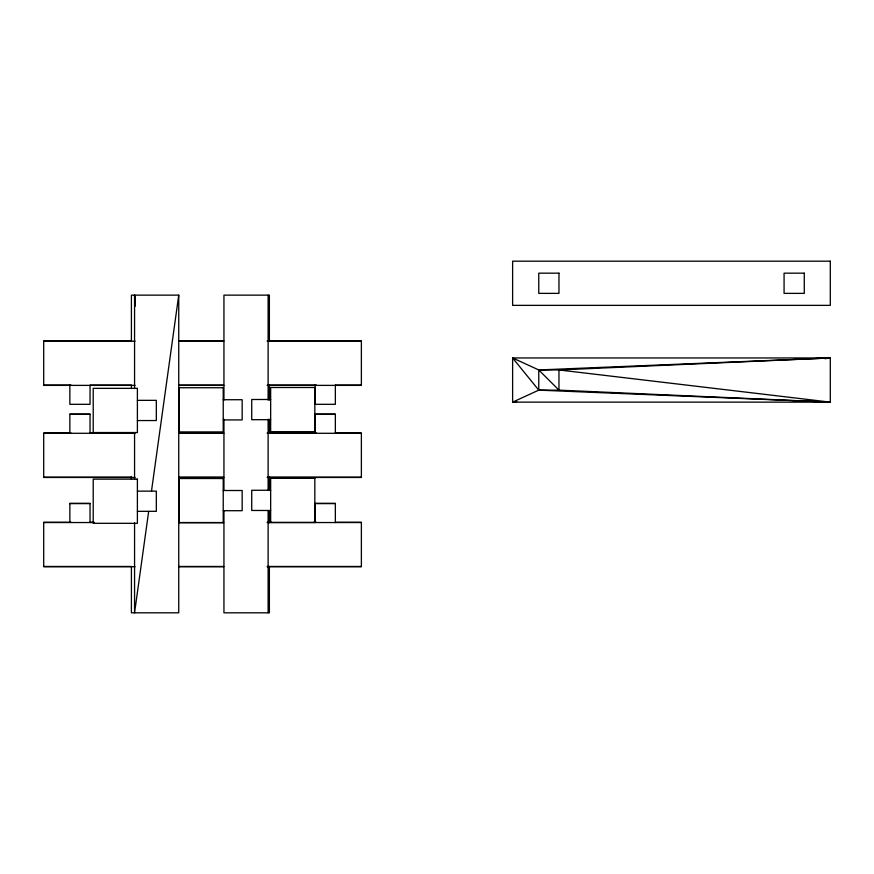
<?xml version="1.0" encoding="UTF-8"?>
<svg xmlns="http://www.w3.org/2000/svg" width="874" height="874" viewBox="0 0 874 874"><rect width="100%" height="100%" fill="white"/><g stroke="black" fill="none" stroke-linecap="round" stroke-linejoin="round"><path stroke-width="1.31" d="M148.667 511.432L134.563 612.816L134.563 522.838M151.486 491.155L178.744 295.139L131.406 295.139L131.406 341.494M830.3 402.138L538.766 390.143L512.623 357.958L538.766 369.953L558.967 369.953L830.3 402.138L558.967 390.143L538.766 390.143L512.623 402.138L512.623 357.958L830.3 357.958L830.3 402.138L512.623 402.138L516.676 401.57M824.892 358.711L830.3 357.958L538.766 369.953L538.766 390.143M830.3 357.958L558.967 369.953L558.967 390.143L538.766 369.953M130.958 340.926L43.7 340.926L43.7 385.379L135.055 385.379M178.678 340.926L223.678 340.926M267.302 340.926L361.377 340.926L361.377 385.379L267.302 385.379M43.7 341.199L135.055 341.199M178.678 341.199L223.678 341.199M267.302 341.199L361.377 341.199M43.7 385.117L70.969 385.117M130.958 385.117L90.055 385.117L90.044 404.312L69.854 404.312L69.854 385.117M178.678 385.117L223.678 385.117M267.302 385.117L316.388 385.117M335.474 385.117L361.377 385.117M178.678 385.379L223.678 385.379M270.656 399.494L251.723 399.494L251.723 419.695L270.656 419.695M223.231 399.724L242.164 399.724L242.164 419.924L223.231 419.924M137.393 400.347L156.326 400.347L156.326 420.547L137.393 420.547M69.854 414.352L90.044 414.352M315.153 414.352L335.354 414.352M70.969 433.012L43.7 433.012L43.7 477.466L135.055 477.466M90.055 433.012L130.958 433.012M178.678 433.012L223.678 433.012M267.302 433.012L316.388 433.012M335.474 433.012L361.377 433.012L361.377 477.466L267.302 477.466M43.7 433.286L135.055 433.286M178.678 433.286L223.678 433.286M267.302 433.286L361.377 433.286M43.7 477.193L130.958 477.193M178.678 477.193L223.678 477.193M267.302 477.193L361.377 477.193M178.678 477.466L223.678 477.466M270.656 490.27L251.723 490.27L251.723 510.471L270.656 510.471M223.231 490.511L242.164 490.511L242.164 510.7L223.231 510.7M137.393 491.133L156.326 491.133L156.326 511.323L137.393 511.323M69.854 503.61L90.044 503.61M315.153 503.61L335.354 503.61M70.969 522.281L43.7 522.281L43.7 566.723L135.055 566.723M90.055 522.281L94.152 522.281M267.302 522.281L271.399 522.281M313.657 522.281L316.388 522.281M335.474 522.281L361.377 522.281L361.377 566.723L267.302 566.723M43.7 522.543L94.152 522.543M178.678 522.543L223.678 522.543M267.302 522.543L361.377 522.543M43.7 566.461L130.958 566.461M178.678 566.461L223.678 566.461M267.302 566.461L361.377 566.461M178.678 566.723L223.678 566.723M135.044 299.192L134.563 295.139L134.563 387.848M335.354 385.117L335.354 404.312L315.153 404.312L315.153 385.117M335.354 433.286L335.354 414.079L315.153 414.079L315.153 433.286M335.354 522.543L335.354 503.337L315.153 503.337L315.153 522.543M269.389 341.494L269.389 295.139L223.941 295.139L223.941 400.128M269.389 385.128L269.389 400.128M269.389 419.214L269.389 432.849M269.389 476.472L269.389 490.106M269.389 510.558L269.389 522.838M269.389 566.461L269.389 612.816L223.941 612.816L223.941 510.558M268.121 295.139L268.121 400.128M268.121 419.214L268.121 490.106M268.121 510.558L268.121 612.816M223.941 419.214L223.941 490.106M178.744 295.139L178.744 612.816L131.406 612.816L131.406 566.461M134.563 432.849L134.563 479.203M131.406 385.128L131.406 387.848M131.406 476.472L131.406 479.203M90.044 433.286L90.044 414.079L69.854 414.079L69.854 433.286M90.044 522.543L90.044 503.337L69.854 503.337L69.854 522.543M830.3 261.184L512.623 261.184L512.623 305.365L830.3 305.365L830.3 261.184M558.967 273.169L538.766 273.169L538.766 293.369L558.967 293.369L558.967 273.169M804.277 273.169L784.076 273.169L784.076 293.369L804.277 293.369L804.277 273.169M314.837 387.499L270.656 387.499L270.656 431.68L314.837 431.68L314.837 387.499M223.231 387.739L179.05 387.739L179.05 431.92L223.231 431.92L223.231 387.739M137.393 388.362L93.212 388.362L93.212 432.543L137.393 432.543L137.393 388.362M314.837 478.286L270.656 478.286L270.656 522.466L314.837 522.466L314.837 478.286M223.231 478.515L179.05 478.515L179.05 522.696L223.231 522.696L223.231 478.515M137.393 479.138L93.212 479.138L93.212 523.318L137.393 523.318L137.393 479.138M135.044 306.042L134.563 295.139L135.011 306.042"/></g></svg>
